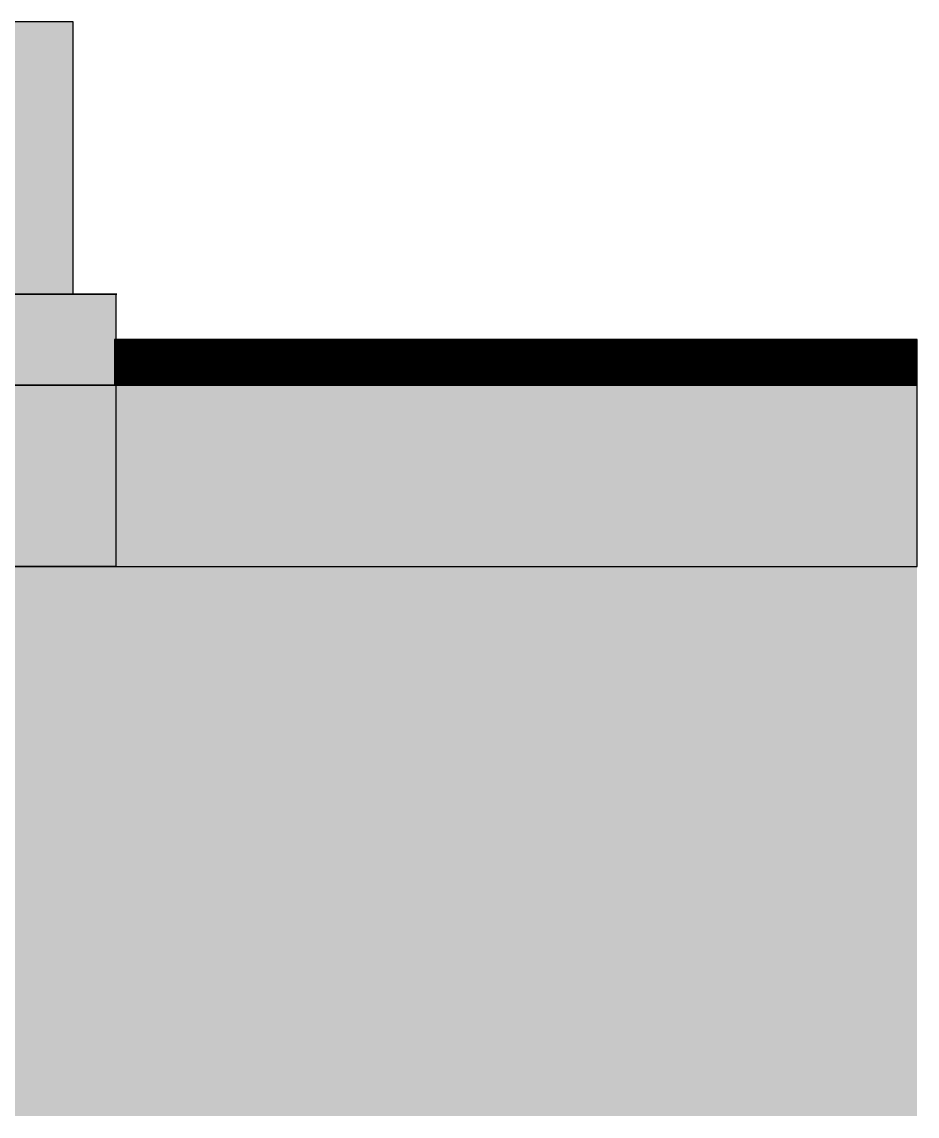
# Model space of a CAD drawing. Header units: millimetres. Extents: x -4391136 to -1798569, y -886572 to -291056.
# Drawn here: x -2414647 to -2413662, y -395496 to -394290 of the extents above; entities that cross this region are included whole.
import ezdxf

# ---------------------------------------------------------------- set-up
doc = ezdxf.new("R2010")
doc.units = ezdxf.units.MM
doc.set_wipeout_variables(frame=1)
for name, color, linetype in [('000 - CONCRETE_COL_CUT_COLOR_1', 7, 'Continuous'), ('000 - CONCRETE_COL_CUT_COLOR_3', 7, 'Continuous'), ('000 - CONCRETE_COL_CUT_COLOR_5', 7, 'Continuous'), ('000 - CONCRETE_COL_HATCH_', 7, 'Continuous'), ('000 - CONCRETE_COL_WIPEOUT_', 7, 'Continuous'), ('000 - CONCRETE_EX_BUILDING_MAIN_COLOR_1', 7, 'Continuous')]:
    doc.layers.add(name, color=color, linetype=linetype)

# ---------------------------------------------------------------- blocks, each defined once
blk = doc.blocks.new('*U1926')
at = {"layer": '000 - CONCRETE_COL_HATCH_'}
h = blk.add_hatch(dxfattribs=at)
h.set_pattern_fill('ANSI31', scale=0.25)
h.set_pattern_definition([(45, (1767.0062, -847406.8257), (-0.5612660076, 0.5612660076), [])])
h.paths.add_polyline_path([(0, 0), (883.5, 0), (883.5, 50), (0, 50)])
at = {"layer": '000 - CONCRETE_COL_CUT_COLOR_1', "color": 7}
blk.add_lwpolyline([(0, 0), (883.5, 0), (883.5, 50), (0, 50), (0, 50), (0, 50), (0, 50), (0, 50), (0, 50), (0, 50), (0, 50), (0, 50), (0, 50), (0, 50), (0, 50), (0, 50), (0, 50), (0, 50), (0, 50), (0, 50), (0, 50), (0, 50), (0, 50), (0, 50), (0, 50), (0, 50), (0, 50), (0, 50), (0, 50), (0, 50), (0, 50), (0, 50), (0, 50), (0, 50), (0, 50), (0, 50), (0, 50), (0, 50), (0, 50), (0, 50), (0, 50), (0, 50), (0, 50), (0, 50), (0, 50), (0, 50), (0, 50), (0, 50)], close=True, dxfattribs=at)
blk = doc.blocks.new('*U1923')
at = {"layer": '000 - CONCRETE_COL_HATCH_'}
h = blk.add_hatch(dxfattribs=at)
h.set_pattern_fill('AR-CONC', scale=0.04)
h.set_pattern_definition([(50, (-13948.1593, -849106.8257), (7.28738676, -0.63756342), [0.762, -8.382]), (355, (-13948.159, -849106.826), (-1.40973686, 7.64227381), [0.6096, -6.70562337]), (100.4514447, (-13947.552, -849106.879), (5.877649884, 7.004710076), [0.64760035, -7.123609784]), (46.1842, (-13948.159, -849104.794), (10.84316164, -1.68169312), [1.143, -12.573]), (96.6355576, (-13947.256, -849104.934), (9.49616536, 9.89704498), [0.97140093, -10.68542433]), (351.1841512, (-13948.159, -849104.794), (9.49616536, 9.89704498), [0.91439868, -10.05838928]), (21, (-13947.1433, -849105.3017), (6.06457565, -4.090607927), [0.762, -8.382]), (326, (-13947.143, -849105.302), (2.472081134, 7.367518645), [0.6096, -6.7056]), (71.451445, (-13946.638, -849105.6426), (8.53665677, 3.276910755), [0.64760035, -7.123597504]), (37.5, (-13948.1593, -849106.8257), (0.12354413, 3.382201555), [0, -6.62432, 0, -6.8072, 0, -6.731]), (7.5, (-13948.1593, -849106.8257), (2.6727865, 4.007222993), [0, -3.88112, 0, -6.47192, 0, -2.5654]), (327.5, (-13950.425, -849106.8257), (5.423623807, -0.22914976), [0, -2.54, 0, -7.9248, 0, -10.5156]), (317.5, (-13951.441, -849106.8257), (5.925167255, 1.017059641), [0, -3.302, 0, -5.26288, 0, -7.4676])])
h.paths.add_polyline_path([(0, 0), (0, 300), (-303.2, 300), (-303.2, 0)])
at = {"layer": '000 - CONCRETE_COL_CUT_COLOR_1', "color": 7, "lineweight": -2}
blk.add_lwpolyline([(0, 0), (0, 300), (-303.2, 300), (-303.2, 0), (-303.2, 0), (-303.2, 0), (-303.2, 0), (-303.2, 0), (-303.2, 0), (-303.2, 0), (-303.2, 0), (-303.2, 0), (-303.2, 0), (-303.2, 0), (-303.2, 0), (-303.2, 0), (-303.2, 0), (-303.2, 0), (-303.2, 0), (-303.2, 0), (-303.2, 0), (-303.2, 0), (-303.2, 0), (-303.2, 0), (-303.2, 0), (-303.2, 0), (-303.2, 0), (-303.2, 0), (-303.2, 0), (-303.2, 0), (-303.2, 0), (-303.2, 0), (-303.2, 0), (-303.2, 0), (-303.2, 0), (-303.2, 0), (-303.2, 0), (-303.2, 0), (-303.2, 0), (-303.2, 0), (-303.2, 0), (-303.2, 0), (-303.2, 0), (-303.2, 0), (-303.2, 0), (-303.2, 0), (-303.2, 0), (-303.2, 0)], close=True, dxfattribs=at)
blk = doc.blocks.new('*U1924')
at = {"layer": '000 - CONCRETE_COL_HATCH_'}
h = blk.add_hatch(dxfattribs=at)
h.set_pattern_fill('ANSI31', scale=0.25)
h.set_pattern_definition([(45, (28634.84066, -848406.8257), (-0.5612660076, 0.5612660076), [])])
h.paths.add_polyline_path([(0, 0), (14317.4, 0), (14317.4, 100), (0, 100), (0, 25)])
at = {"layer": '000 - CONCRETE_COL_CUT_COLOR_1', "color": 7}
blk.add_lwpolyline([(0, 0), (14317.4, 0), (14317.4, 100), (0, 100)], dxfattribs=at)
blk = doc.blocks.new('*U1921')
at = {"layer": '000 - CONCRETE_COL_HATCH_'}
h = blk.add_hatch(dxfattribs=at)
h.set_pattern_fill('AR-CONC', scale=0.04)
h.set_pattern_definition([(50, (748912.543, -850106.8257), (7.28738676, -0.63756342), [0.762, -8.382]), (355, (748912.543, -850106.826), (-1.409736857, 7.64227381), [0.6096, -6.705623367]), (100.4514447, (748913.15, -850106.879), (5.877649884, 7.004710076), [0.64760035, -7.123609784]), (46.1842, (748912.543, -850104.794), (10.843161636, -1.68169312), [1.143, -12.573]), (96.6355576, (748913.446, -850104.934), (9.49616536, 9.89704498), [0.97140093, -10.68542433]), (351.1841512, (748912.543, -850104.794), (9.49616536, 9.89704498), [0.91439868, -10.05838928]), (21, (748913.559, -850105.3017), (6.06457565, -4.090607927), [0.762, -8.382]), (326, (748913.559, -850105.302), (2.472081134, 7.367518645), [0.6096, -6.7056]), (71.451445, (748914.064, -850105.6426), (8.53665677, 3.276910755), [0.64760035, -7.123597504]), (37.5, (748912.5429, -850106.8257), (0.12354413, 3.382201555), [0, -6.62432, 0, -6.8072, 0, -6.731]), (7.5, (748912.543, -850106.8257), (2.6727865, 4.007222993), [0, -3.88112, 0, -6.47192, 0, -2.5654]), (327.5, (748910.2772, -850106.8257), (5.423623807, -0.22914976), [0, -2.54, 0, -7.9248, 0, -10.5156]), (317.5, (748909.261, -850106.8257), (5.925167255, 1.017059641), [0, -3.302, 0, -5.26288, 0, -7.4676])])
h.paths.add_polyline_path([(0, 0), (0, -200), (16280.7, -200), (16280.7, 0)])
at = {"layer": '000 - CONCRETE_COL_CUT_COLOR_1', "color": 7, "lineweight": -2}
blk.add_lwpolyline([(0, -200), (16280.7, -200), (16280.7, 0), (16280.7, 0), (16280.7, 0), (16280.7, 0), (16280.7, 0), (16280.7, 0), (16280.7, 0), (16280.7, 0), (16280.7, 0), (16280.7, 0), (16280.7, 0), (16280.7, 0), (16280.7, 0), (16280.7, 0), (16280.7, 0), (16280.7, 0), (16280.7, 0), (16280.7, 0), (16280.7, 0), (16280.7, 0), (16280.7, 0), (16280.7, 0), (16280.7, 0), (16280.7, 0), (16280.7, 0), (16280.7, 0), (16280.7, 0), (16280.7, 0), (16280.7, 0), (16280.7, 0), (16280.7, 0), (16280.7, 0), (16280.7, 0), (16280.7, 0), (16280.7, 0), (16280.7, 0), (16280.7, 0), (16280.7, 0), (16280.7, 0), (16280.7, 0), (16280.7, 0), (16280.7, 0), (16280.7, 0), (16280.7, 0), (16280.7, 0), (0, 0)], dxfattribs=at)
blk = doc.blocks.new('Rectangular Mullion - Mullion_Beam 300x400-30281498-ENTRANCE 2 - ENLARGE ELEVATION 1')
at = {"layer": '000 - CONCRETE_EX_BUILDING_MAIN_COLOR_1', "color": 7}
for p, q in [((2741749.4, 101340), (2741755.8, 101340)), ((2741749.4, 100940), (2741756.9, 100940))]:
    blk.add_line(p, q, dxfattribs=at)
at = {"layer": '000 - CONCRETE_EX_BUILDING_MAIN_COLOR_1', "color": 7, "lineweight": 35}
blk.add_line((2741756.9, 100940), (2742056.9, 100940), dxfattribs=at)
blk = doc.blocks.new('*U1920')
at = {"layer": '000 - CONCRETE_COL_HATCH_'}
h = blk.add_hatch(dxfattribs=at)
h.set_pattern_fill('EARTH', scale=0.5, angle=45)
h.set_pattern_definition([(45, (725009.9234, -852127.5014), (0, 4.4901280605), [3.175, -3.175]), (45, (725009.0815, -852126.6595), (0, 4.4901280605), [3.175, -3.175]), (45, (725008.2396, -852125.8176), (0, 4.4901280605), [3.175, -3.175]), (135, (725008.2396, -852125.2564), (-4.4901280605, 0), [3.175, -3.175]), (135, (725009.0815, -852124.4145), (-4.4901280605, 0), [3.175, -3.175]), (135, (725009.9234, -852123.5726), (-4.4901280605, 0), [3.175, -3.175])])
h.paths.add_polyline_path([(0, 0), (0, -605.2), (4324.6, -605.2), (4334.2, -605.2), (16280.7, -605.2), (16280.7, 0)])
blk = doc.blocks.new('W-1-PP17-ENT2_REV00_20260528-110925_ELEVATION_1_EX')
at = {"color": 7}
blk.add_lwpolyline([(1916.2, 101240), (1916.2, 101540), (1613, 101540), (1613, 101240)], close=True, dxfattribs=at)
at = {"layer": '000 - CONCRETE_EX_BUILDING_MAIN_COLOR_1', "color": 7}
for p, q in [((1916.2, 101540), (1613, 101540)), ((1916.2, 101240), (1916.2, 101540)), ((1963.7, 101240), (-12353.8, 101240)), ((1945.2, 101240), (1916.2, 101240)), ((1961.7, 101240), (1916.2, 101240)), ((-13435.5, 100940), (2845.2, 100940)), ((1963.7, 100940), (-12353.8, 100940)), ((-12353.8, 100940), (1963.7, 100940))]:
    blk.add_line(p, q, dxfattribs=at)
at = {"layer": '000 - CONCRETE_EX_BUILDING_MAIN_COLOR_1', "color": 7, "lineweight": 35}
blk.add_line((1964.2, 101240), (1916.2, 101240), dxfattribs=at)
at = {"color": 7}
blk.add_blockref('*U1926', (1961.7, 101140), dxfattribs=at)
at = {"layer": '000 - CONCRETE_EX_BUILDING_MAIN_COLOR_1', "color": 7}
blk.add_blockref('Rectangular Mullion - Mullion_Beam 300x400-30281498-ENTRANCE 2 - ENLARGE ELEVATION 1', (-2740142.7, 0), dxfattribs=at)
for p, q in [((1963.7, 101140), (1963.7, 101240)), ((1964.2, 101190), (2845.2, 101190)), ((2845.2, 101190), (1964.2, 101190)), ((2845.2, 101190), (1964.2, 101190)), ((1963.7, 101165), (1963.7, 101140)), ((-12353.8, 101140), (1963.7, 101140)), ((1963.7, 101140), (-12353.8, 101140)), ((1963.7, 101140), (1916.2, 101140)), ((1916.2, 101140), (1961.7, 101140)), ((2845.2, 101140), (1916.2, 101140)), ((1963.7, 100940), (1963.7, 101140))]:
    blk.add_line(p, q, dxfattribs=at)
at = {"layer": '000 - CONCRETE_COL_CUT_COLOR_5', "color": 7}
blk.add_blockref('*U1923', (1916.2, 101240), dxfattribs=at)
at = {"color": 7}
blk.add_lwpolyline([(-12353.8, 101140), (1963.7, 101140), (1963.7, 101240), (-12353.8, 101240), (-12353.8, 101165)], close=True, dxfattribs=at)
blk.add_blockref('*U1920', (-13435.5, 100940), dxfattribs=at)
blk.add_lwpolyline([(-13435.5, 101140), (-13435.5, 100940), (2845.2, 100940), (2845.2, 101140)], close=True, dxfattribs=at)
at = {"layer": '000 - CONCRETE_COL_CUT_COLOR_3', "color": 7}
blk.add_blockref('*U1924', (-12353.8, 101140), dxfattribs=at)
blk.add_lwpolyline([(2845.2, 101190), (1963.7, 101190), (1963.7, 101140), (2845.2, 101140)], dxfattribs=at)
at = {"layer": '000 - CONCRETE_COL_CUT_COLOR_5', "color": 7}
blk.add_blockref('*U1921', (-13435.5, 101140), dxfattribs=at)

msp = doc.modelspace()

# ---------------------------------------------------------------- block references
at = {"color": 7}
msp.add_blockref('W-1-PP17-ENT2_REV00_20260528-110925_ELEVATION_1_EX', (-2416507, -495830.4), dxfattribs=at)

doc.saveas('drawing.dxf')
